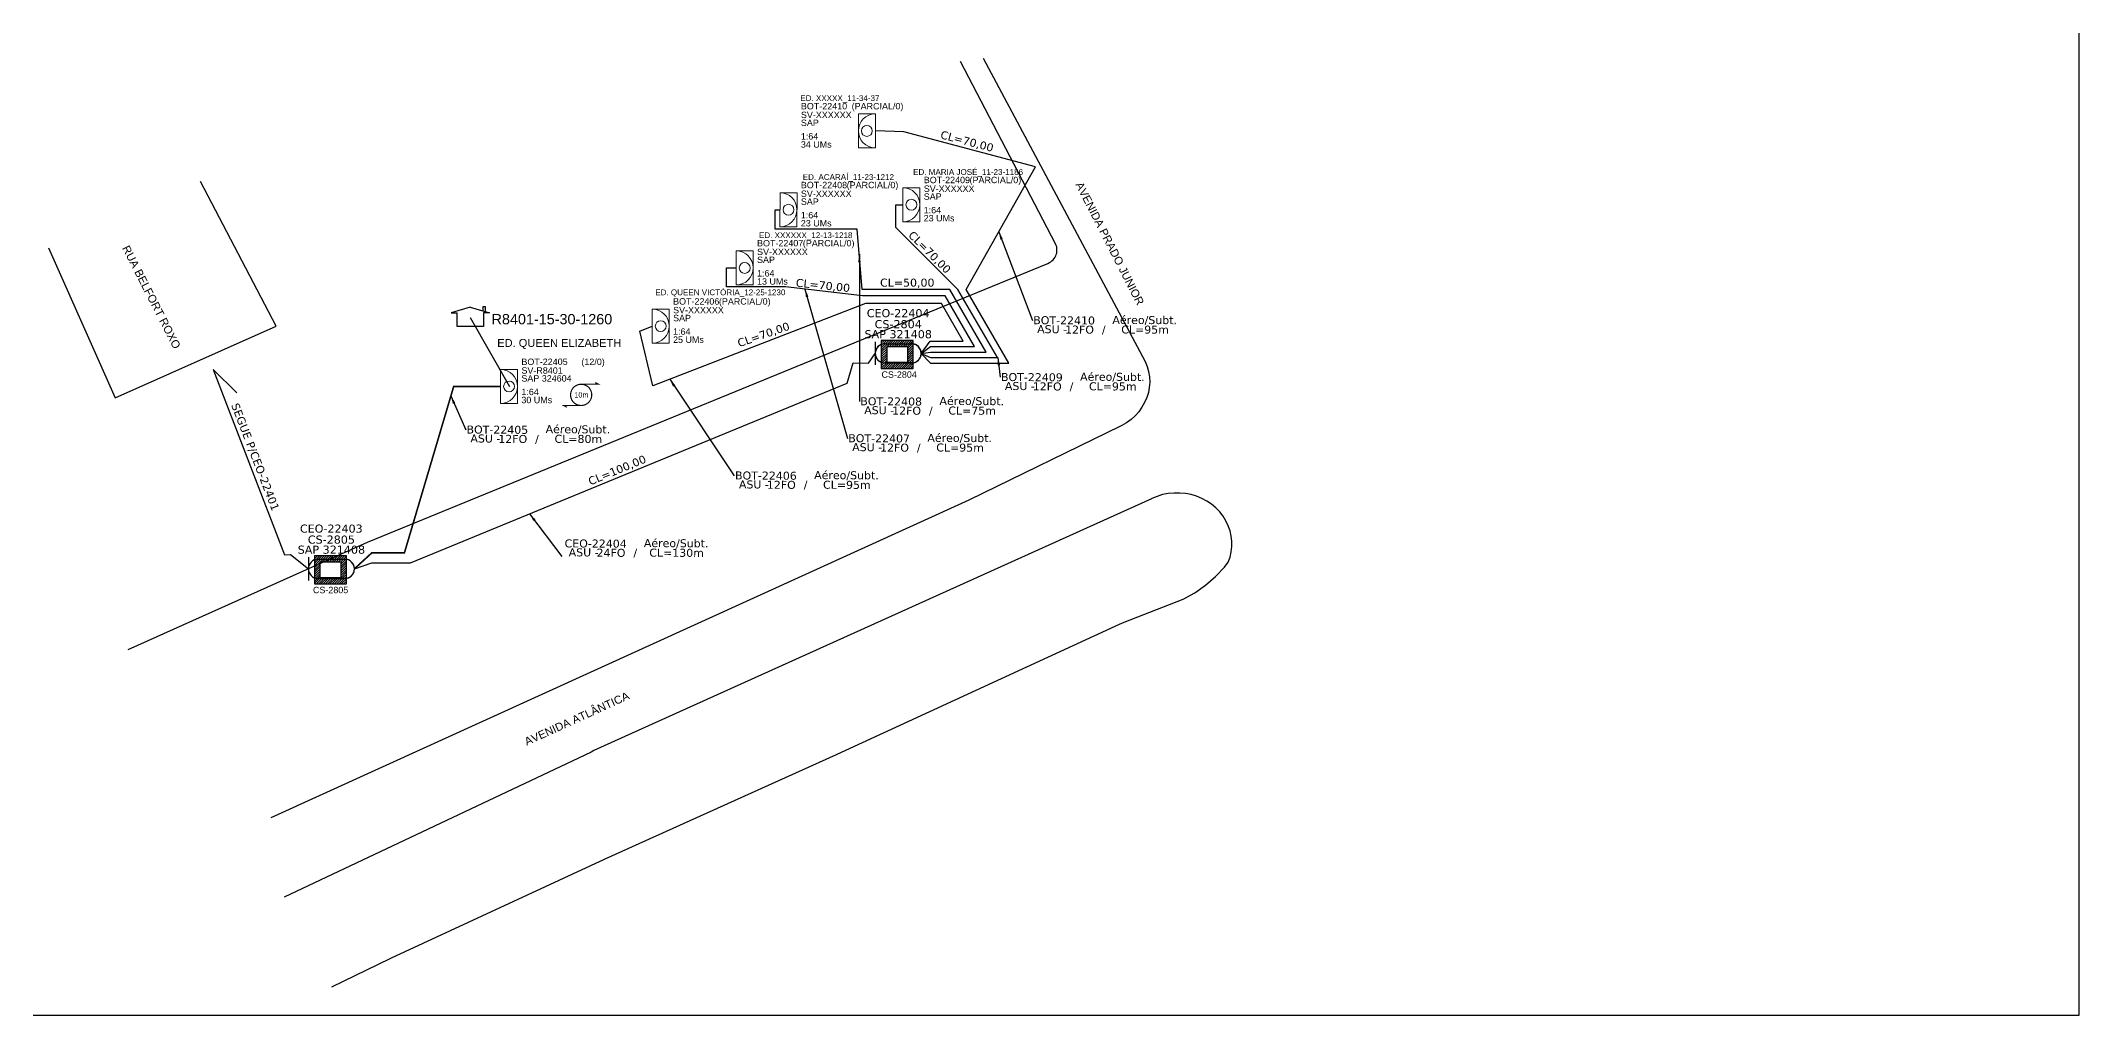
# Model space of a CAD drawing. Header units: metres. Extents: x -1286 to -445, y -500 to 94.
# Drawn here: x -955 to -445, y -500 to -256 of the extents above; entities that cross this region are included whole.
import ezdxf
from ezdxf.enums import TextEntityAlignment as Align

# ---------------------------------------------------------------- set-up
doc = ezdxf.new("R2010")
doc.units = ezdxf.units.M
for name, color, linetype in [('10.0-Cartográfico', 4, 'Continuous'), ('10.1-Caixas Subterrâneas', 5, 'Continuous'), ('20.4-CEOS', 1, 'Continuous'), ('20.5-CEO', 1, 'Continuous'), ('CAP a instalar', 1, 'Continuous'), ('celulas gpon', 7, 'Continuous'), ('Folga', 1, 'Continuous'), ('label_cabos', 7, 'Continuous'), ('Legenda', 1, 'Continuous'), ('Segmento de Logradouro Texto', 238, 'Continuous'), ('surveys', 7, 'Continuous'), ('surveys legendas', 7, 'Continuous')]:
    doc.layers.add(name, color=color, linetype=linetype)
doc.layers.add("20.0-LEGENDA DOS CDO'S", color=1, linetype='Continuous', lineweight=0)
doc.layers.add('20.1-CDO_INTERIOR', color=1, linetype='Continuous', lineweight=0)
doc.layers.add('DROP DE CLIENTE', color=140, linetype='Continuous', plot=False)
doc.layers.add('EXTRA', color=50, linetype='Continuous', plot=False)
doc.styles.add('ARIAL', font='arial.ttf')
doc.styles.add('DIGICADE', font='arial.ttf')
doc.styles.add('siredit', font='verdana.ttf')
doc.linetypes.add('FENCELINE1', pattern='A,0.25,-0.1,[133,ltypeshp.shx,S=0.1,R=0,X=-0.1,Y=0],-0.1,1', length=1.45)
doc.dimstyles.new('CC', dxfattribs={"dimtxt": 0.8, "dimasz": 2, "dimexe": 0.18, "dimexo": 0.0625, "dimgap": 0.09, "dimtad": 0, "dimdec": 0, "dimrnd": 1, "dimzin": 0, "dimdsep": 46, "dimtxsty": 'siredit', "dimblk": 'NONE', "dimcen": 0, "dimse1": 1, "dimse2": 1, "dimsd1": 1, "dimsd2": 1, "dimclrt": 7, "dimadec": 0, "dimazin": 0, "dimtfac": 1, "dimtdec": 0, "dimtofl": 0, "dimtmove": 0, "dimatfit": 3, "dimfxl": 0, "dimtolj": 1, "dimtzin": 0, "dimarcsym": 0})

# ---------------------------------------------------------------- blocks, each defined once
blk = doc.blocks.new('A$C07E14978')
at = {"layer": 'Folga', "color": 0, "const_width": 0.146}
blk.add_lwpolyline([(2.23, 2.92, 1.000012), (2.23, 0.28, 0.999978)], format="xyb", close=True, dxfattribs=at)
at = {"layer": 'Folga', "color": 0, "const_width": 0.137}
for points in [[(2.23, 2.92), (4.42, 2.92), (3.98, 3.13)], [(2.23, 0.28), (0.03, 0.28), (0.47, 0.06)]]:
    blk.add_lwpolyline(points, dxfattribs=at)
at = {"layer": 'Folga', "color": 0}
blk.add_text('10m', height=0.659, dxfattribs=at).set_placement((1.38, 1.27))
blk = doc.blocks.new('SURVEY_SURVEY')
for p, q in [((0, 0.0000127), (-0.0000126, 0.000009)), ((-0.0000126, 0.000009), (-0.0000086, 0.000009)), ((-0.0000086, 0), (-0.0000086, 0.000009)), ((0.0000086, 0), (-0.0000086, 0)), ((0, 0.0000127), (0.0000126, 0.000009)), ((0.0000084, 0.0000132), (0.0000098, 0.0000132)), ((0.0000084, 0.0000103), (0.0000084, 0.0000132)), ((0.0000126, 0.000009), (0.0000086, 0.000009)), ((0.0000086, 0.000009), (0.0000086, 0)), ((0.0000098, 0.0000132), (0.0000098, 0.0000099))]:
    blk.add_line(p, q)
blk = doc.blocks.new('*X72')
at = {"color": 0, "linetype": 'Continuous'}
for p, q in [((-1.25, 0.34099), (-0.49099, 1.1)), ((-1.25, 0.517767), (-0.667767, 1.1)), ((-1.25, 0.694544), (-0.844544, 1.1)), ((-1.25, 0.87132), (-1.02132, 1.1)), ((-1.25, 1.048097), (-1.198097, 1.1)), ((-1.25, 0.164214), (-0.8035, 0.610714)), ((-1.25, -0.012563), (-0.8035, 0.433937)), ((-1.25, -0.18934), (-0.8035, 0.25716)), ((-1.25, -0.366117), (-0.8035, 0.080383)), ((-0.789214, 0.625), (-0.314214, 1.1)), ((-0.612437, 0.625), (-0.137437, 1.1)), ((-0.43566, 0.625), (0.03934, 1.1)), ((-0.258883, 0.625), (0.216117, 1.1)), ((-0.082107, 0.625), (0.392893, 1.1)), ((0.09467, 0.625), (0.56967, 1.1)), ((0.271447, 0.625), (0.746447, 1.1)), ((0.448223, 0.625), (0.923223, 1.1)), ((0.625, 0.625), (1.1, 1.1)), ((0.801777, 0.625), (1.25, 1.073223)), ((0.8035, 0.449947), (1.25, 0.896447)), ((0.8035, 0.27317), (1.25, 0.71967)), ((0.8035, 0.096393), (1.25, 0.542893)), ((0.8035, -0.080383), (1.25, 0.366117)), ((0.8035, -0.25716), (1.25, 0.18934)), ((0.8035, -0.433937), (1.25, 0.012563)), ((-1.25, -0.542893), (-0.8035, -0.096393)), ((-1.25, -0.71967), (-0.8035, -0.27317)), ((-1.25, -0.896447), (-0.8035, -0.449947)), ((-1.25, -1.073223), (-0.801777, -0.625)), ((-1.1, -1.1), (-0.625, -0.625)), ((-0.923223, -1.1), (-0.448223, -0.625)), ((-0.746447, -1.1), (-0.271447, -0.625)), ((-0.56967, -1.1), (-0.09467, -0.625)), ((-0.392893, -1.1), (0.082107, -0.625)), ((-0.216117, -1.1), (0.258883, -0.625)), ((-0.03934, -1.1), (0.43566, -0.625)), ((0.137437, -1.1), (0.612437, -0.625)), ((0.314214, -1.1), (0.789214, -0.625)), ((0.49099, -1.1), (1.25, -0.34099)), ((0.667767, -1.1), (1.25, -0.517767)), ((0.8035, -0.610714), (1.25, -0.164214)), ((0.844544, -1.1), (1.25, -0.694544)), ((1.02132, -1.1), (1.25, -0.87132)), ((1.198097, -1.1), (1.25, -1.048097))]:
    blk.add_line(p, q, dxfattribs=at)
blk = doc.blocks.new('MANHOLE_MQ')
at = {"color": 0, "linetype": 'Continuous'}
for p, q in [((0.00000623, 0.00000569), (-0.00000627, 0.00000569)), ((-0.00000627, 0.00000569), (-0.00000627, -0.00000531)), ((-0.00000404, 0.00000331), (0.00000399, 0.00000331)), ((-0.00000404, -0.00000294), (-0.00000404, 0.00000331)), ((0.00000399, 0.00000331), (0.00000399, -0.00000294)), ((0.00000623, -0.00000531), (0.00000623, 0.00000569)), ((-0.00000627, -0.00000531), (0.00000623, -0.00000531)), ((0.00000399, -0.00000294), (-0.00000404, -0.00000294)), ((0.00000399, -0.00000294), (0.00000399, -0.00000294))]:
    blk.add_line(p, q, dxfattribs=at)
at = {"color": 0, "linetype": 'Continuous', "xscale": 5e-06, "yscale": 5e-06, "zscale": 1e-05}
blk.add_blockref('*X72', (-0.00000002, 0.00000019), dxfattribs=at)
blk = doc.blocks.new('*U74')
at = {"layer": '20.5-CEO'}
for p, q in [((-1.56, 1.26), (1.8, 1.26)), ((1.8, -1.13), (-1.56, -1.13))]:
    blk.add_line(p, q, dxfattribs=at)
blk.add_lwpolyline([(-2.75, 1.51), (-2.75, -1.38)], dxfattribs=at)
for centre, start, end in [((-1.56, 0.07), 90, 270), ((1.8, 0.07), 270, 90)]:
    blk.add_arc(centre, 1.2, start, end, dxfattribs=at)
at = {"layer": '20.5-CEO', "color": 7, "style": 'siredit'}
for tag, p in [('FID', (0.11, 5.61)), ('LOCAL', (0.12, 4.23)), ('SAP', (0.12, 2.97)), ('FIBRAS_RESERVA', (0.12, -1.94))]:
    blk.add_attdef(tag, text='', height=1.01, dxfattribs=at).set_placement(p, align=Align.TOP_CENTER)
for tag, flags, p in [('ID_ATIVIDADE', 3, (0.11, -3.51)), ('FATOR', 1, (0.11, -4.82))]:
    blk.add_attdef(tag, text='', height=1.01, dxfattribs=dict(at, flags=flags)).set_placement(p, align=Align.TOP_CENTER)
at = {"layer": '20.5-CEO', "color": 7, "style": 'siredit', "flags": 3}
blk.add_attdef('QTDE', (-4.88, -7.06), '', height=1.01, dxfattribs=at)
blk = doc.blocks.new('LEGENDA DOS CABOS')
at = {"layer": 'EXTRA', "color": 0, "style": 'siredit'}
for tag, p in [('ID', (4.6, 0.97)), ('XX', (9.03, 0.97))]:
    blk.add_attdef(tag, text='', height=0.48, rotation=359.69, dxfattribs=at).set_placement(p, align=Align.MIDDLE_CENTER)
at = {"layer": 'Legenda', "color": 0, "style": 'siredit'}
for tag, p in [('TIPO_CABO', (1.31, 0)), ('CABO', (4.69, -0.05)), ('/', (6.81, -0.05)), ('METROS', (10.03, -0.05))]:
    blk.add_attdef(tag, text='', height=0.8, rotation=359.69, dxfattribs=at).set_placement(p, align=Align.MIDDLE_CENTER)
blk = doc.blocks.new('_None')

msp = doc.modelspace()

# ---------------------------------------------------------------- linework, layer by layer
msp.add_lwpolyline([(-1286.07, -499.81), (-445.07, -499.81), (-445.07, 94.19), (-1286.07, 94.19)], close=True)
at = {"color": 7}
for points in [[(-746.06, -331.42), (-746.06, -337.19)], [(-743.66, -331.91), (-736.95, -331.91)], [(-743.66, -336.7), (-737.02, -336.7)]]:
    msp.add_lwpolyline(points, dxfattribs=at)
at = {"color": 5}
for points in [[(-887.76, -385.3), (-887.76, -391.07)], [(-885.37, -385.79), (-878.65, -385.79)], [(-885.37, -390.58), (-878.72, -390.58)]]:
    msp.add_lwpolyline(points, dxfattribs=at)
at = {"color": 7}
for centre, start, end in [((-743.66, -334.31), 90, 270), ((-736.95, -334.31), 268.3302, 90)]:
    msp.add_arc(centre, 2.39, start, end, dxfattribs=at)
at = {"color": 5}
for centre, start, end in [((-885.37, -388.18), 90, 270), ((-878.65, -388.18), 268.3302, 90)]:
    msp.add_arc(centre, 2.39, start, end, dxfattribs=at)
at = {"layer": '10.0-Cartográfico'}
for points in [[(-932.79, -408.37), (-873.02, -381.55), (-702.87, -311.79), (-702.5, -311.61), (-702.18, -311.4), (-701.87, -311.17), (-701.58, -310.89), (-701.33, -310.6), (-701.1, -310.27), (-700.93, -309.93), (-700.8, -309.58), (-700.68, -309.22), (-700.63, -308.84), (-700.62, -308.46), (-700.64, -308.08), (-700.7, -307.7), (-700.83, -307.34), (-701.01, -306.95), (-724.71, -261.31)], [(-719.11, -260.45), (-678.57, -336.33), (-678.07, -337.57), (-677.72, -338.84), (-677.51, -340.16), (-677.45, -341.48), (-677.55, -342.8), (-677.78, -344.1), (-678.18, -345.37), (-678.71, -346.6), (-679.37, -347.77), (-680.16, -348.88), (-681.08, -349.9), (-682.1, -350.81), (-683.22, -351.64), (-684.44, -352.34), (-684.71, -352.49), (-722.63, -371.04), (-897.18, -450.42)], [(-952.77, -307.95), (-936.09, -345.44), (-895.84, -327.51), (-914.7, -291.3)], [(-881.92, -492.69), (-867.3, -485.6), (-866.99, -485.46), (-813.78, -460.8), (-813.59, -460.73), (-755.7, -434.63), (-755.54, -434.56), (-684.99, -401.98), (-683.84, -401.5), (-669.11, -395.76), (-666.19, -394.14), (-663.49, -392.25), (-661, -390.11), (-658.77, -387.73), (-657.79, -386.53), (-657.34, -385.26), (-657.04, -383.96), (-656.89, -382.62), (-656.89, -381.28), (-657.04, -379.97), (-657.35, -378.65), (-657.8, -377.39), (-658.38, -376.17), (-659.1, -375.01), (-659.95, -373.93), (-660.9, -372.93), (-661.98, -372.04), (-663.14, -371.26), (-664.4, -370.59), (-665.72, -370.04), (-667.09, -369.62), (-668.49, -369.35), (-669.92, -369.22), (-671.36, -369.22), (-672.8, -369.35), (-674.21, -369.63), (-675.58, -370.05), (-676.9, -370.59), (-677.02, -370.64), (-816.37, -433.63), (-817.1, -433.99), (-820.22, -435.54), (-893.79, -470.24)]]:
    msp.add_lwpolyline(points, dxfattribs=at)
at = {"layer": '20.1-CDO_INTERIOR', "color": 7, "lineweight": 18}
for points in [[(-750.28, -282.92), (-750.28, -274.42), (-746.03, -274.42), (-746.03, -282.92)], [(-765.62, -302.63), (-765.61, -294.13), (-769.86, -294.13), (-769.87, -302.63)], [(-734.89, -301.37), (-734.89, -292.87), (-739.14, -292.87), (-739.14, -301.37)], [(-776.57, -317.18), (-776.56, -308.68), (-780.81, -308.68), (-780.82, -317.18)], [(-797.56, -331.74), (-797.55, -323.24), (-801.8, -323.24), (-801.81, -331.74)]]:
    msp.add_lwpolyline(points, close=True, dxfattribs=at)
at = {"layer": '20.1-CDO_INTERIOR', "color": 1, "lineweight": 18}
msp.add_lwpolyline([(-835.48, -346.83), (-835.47, -338.33), (-839.72, -338.33), (-839.73, -346.83)], close=True, dxfattribs=at)
at = {"layer": '20.1-CDO_INTERIOR', "color": 7, "lineweight": 18}
for centre in [(-748.16, -278.67), (-767.74, -298.38), (-737.02, -297.12), (-778.69, -312.93), (-799.68, -327.49)]:
    msp.add_circle(centre, 1.36, dxfattribs=at)
at = {"layer": '20.1-CDO_INTERIOR', "color": 1, "lineweight": 18}
msp.add_circle((-837.6, -342.58), 1.36, dxfattribs=at)
at = {"layer": '20.1-CDO_INTERIOR', "color": 7, "lineweight": 18}
for centre, start, end in [((-746.03, -278.67), 90.0276, 270.0276), ((-769.87, -298.38), 269.9724, 89.9724), ((-739.14, -297.12), 269.9724, 89.9724), ((-780.82, -312.93), 269.9724, 89.9724), ((-801.8, -327.49), 269.9724, 89.9724)]:
    msp.add_arc(centre, 4.25, start, end, dxfattribs=at)
at = {"layer": '20.1-CDO_INTERIOR', "color": 1, "lineweight": 18}
msp.add_arc((-839.73, -342.58), 4.25, 269.9724, 89.9724, dxfattribs=at)
at = {"layer": 'CAP a instalar', "color": 7, "linetype": 'FENCELINE1', "ltscale": 5}
for points in [[(-734.56, -334.31), (-732.28, -336.71), (-712.67, -336.71), (-723.32, -318.31), (-705.97, -287.63), (-738.88, -278.93), (-746.03, -278.67)], [(-734.56, -334.31), (-732.28, -333.97), (-718.31, -333.97), (-727.44, -318.31), (-749.29, -318.31), (-750.54, -303.28), (-771.08, -303.28), (-771.08, -298.38), (-769.87, -298.38), (-769.87, -298.38)], [(-734.56, -334.31), (-732.28, -335.34), (-715.45, -335.34), (-725.38, -318.31), (-740.9, -302.81), (-740.9, -297.12), (-739.14, -297.12)], [(-734.56, -334.31), (-732.28, -332.61), (-721.21, -332.61), (-728.57, -319.92), (-749.24, -319.92), (-768.48, -317.68), (-783.23, -317.68), (-783.23, -312.92), (-780.82, -312.92), (-780.82, -312.93)], [(-734.56, -334.31), (-732.29, -331.24), (-724.04, -331.24), (-729.5, -321.86), (-748.47, -321.86), (-801.68, -342.42), (-804.94, -328.75), (-801.81, -327.49)], [(-876.26, -388.18), (-871.92, -386.64), (-862.22, -386.64), (-753.05, -341.71), (-751.58, -336.7), (-747.76, -336.75), (-746.06, -334.31)], [(-905.67, -344.17), (-911.61, -338.34), (-893.75, -384.65), (-892.21, -384.63), (-887.76, -388.18)]]:
    msp.add_lwpolyline(points, dxfattribs=at)
at = {"layer": 'CAP a instalar', "color": 1, "linetype": 'FENCELINE1', "ltscale": 5, "const_width": 0.4}
msp.add_lwpolyline([(-876.26, -388.18), (-871.92, -384.19), (-863.76, -384.19), (-851.44, -342.58), (-839.73, -342.58)], dxfattribs=at)
at = {"layer": 'DROP DE CLIENTE'}
msp.add_lwpolyline([(-847.3, -325.31), (-837.51, -342.58)], dxfattribs=at)

# ---------------------------------------------------------------- block references
at = {"layer": '10.1-Caixas Subterrâneas', "color": 30, "xscale": 639575.1086223164, "yscale": 639575.1086223164, "zscale": 639575.1086223164, "rotation": 180.0000000000628}
for p in [(-740.55, -334.44), (-882.25, -388.32)]:
    msp.add_blockref('MANHOLE_MQ', p, dxfattribs=at)
at = {"layer": '20.5-CEO', "color": 7, "lineweight": 0}
ref = msp.add_blockref('*U74', (-740.55, -334.44), dxfattribs=dict(at, xscale=2, yscale=2, zscale=2))
ref.add_attrib('LOCAL', 'CS-2804', dxfattribs={"color": 8, "height": 2.028, "style": 'siredit'}).set_placement((-740.31, -325.98), align=Align.TOP_CENTER)
ref.add_attrib('SAP', 'SAP 321408', dxfattribs={"color": 8, "height": 2.028, "style": 'siredit'}).set_placement((-740.31, -328.49), align=Align.TOP_CENTER)
ref.add_attrib('FID', 'CEO-22404', dxfattribs={"layer": '20.4-CEOS', "color": 8, "height": 2.019, "style": 'siredit'}).set_placement((-740.33, -323.23), align=Align.TOP_CENTER)
at = {"layer": '20.5-CEO', "color": 5, "lineweight": 0}
ref = msp.add_blockref('*U74', (-882.25, -388.32), dxfattribs=dict(at, xscale=2, yscale=2, zscale=2))
ref.add_attrib('LOCAL', 'CS-2805', dxfattribs={"color": 5, "height": 2.028, "style": 'siredit'}).set_placement((-882.01, -379.85), align=Align.TOP_CENTER)
ref.add_attrib('SAP', 'SAP 321408', dxfattribs={"color": 5, "height": 2.028, "style": 'siredit'}).set_placement((-882.01, -382.37), align=Align.TOP_CENTER)
ref.add_attrib('FID', 'CEO-22403', dxfattribs={"layer": '20.4-CEOS', "color": 5, "height": 2.019, "style": 'siredit'}).set_placement((-882.03, -377.11), align=Align.TOP_CENTER)
at = {"layer": 'Folga', "xscale": 2.006958307478562, "yscale": 2.006958307478562, "zscale": 2.006958307478562}
msp.add_blockref('A$C07E14978', (-824.05, -347.89), dxfattribs=at)
at = {"layer": 'label_cabos', "color": 0, "lineweight": 0}
ref = msp.add_blockref('LEGENDA DOS CABOS', (-707.32, -329.3), dxfattribs=dict(at, xscale=2, yscale=2, zscale=2))
ref.add_attrib('ID', 'BOT-22410', dxfattribs={"color": 0, "height": 2, "rotation": 359.69, "style": 'siredit'}).set_placement((-698.84, -326.04), align=Align.MIDDLE_CENTER)
ref.add_attrib('CABO', '12FO', dxfattribs={"color": 0, "height": 2, "rotation": 359.69, "style": 'siredit'}).set_placement((-694.99, -328.35), align=Align.MIDDLE_CENTER)
ref.add_attrib('METROS', 'CL=95m', dxfattribs={"color": 0, "height": 2, "rotation": 359.69, "style": 'siredit'}).set_placement((-678.6, -328.35), align=Align.MIDDLE_CENTER)
ref.add_attrib('XX', 'Aéreo/Subt.', dxfattribs={"color": 0, "height": 2, "rotation": 359.69, "style": 'siredit'}).set_placement((-678.7, -325.96), align=Align.MIDDLE_CENTER)
ref.add_attrib('/', '/', dxfattribs={"color": 0, "height": 2, "rotation": 359.69, "style": 'siredit'}).set_placement((-688.93, -328.35), align=Align.MIDDLE_CENTER)
ref.add_attrib('TIPO_CABO', 'ASU -', dxfattribs={"color": 0, "height": 2, "rotation": 359.69, "style": 'siredit'}).set_placement((-701.84, -328.26), align=Align.MIDDLE_CENTER)
ref = msp.add_blockref('LEGENDA DOS CABOS', (-715.38, -343.51), dxfattribs=dict(at, xscale=2, yscale=2, zscale=2))
ref.add_attrib('ID', 'BOT-22409', dxfattribs={"color": 0, "height": 2, "rotation": 359.69, "style": 'siredit'}).set_placement((-706.9, -340.25), align=Align.MIDDLE_CENTER)
ref.add_attrib('CABO', '12FO', dxfattribs={"color": 0, "height": 2, "rotation": 359.69, "style": 'siredit'}).set_placement((-703.06, -342.56), align=Align.MIDDLE_CENTER)
ref.add_attrib('METROS', 'CL=95m', dxfattribs={"color": 0, "height": 2, "rotation": 359.69, "style": 'siredit'}).set_placement((-686.67, -342.56), align=Align.MIDDLE_CENTER)
ref.add_attrib('XX', 'Aéreo/Subt.', dxfattribs={"color": 0, "height": 2, "rotation": 359.69, "style": 'siredit'}).set_placement((-686.77, -340.16), align=Align.MIDDLE_CENTER)
ref.add_attrib('/', '/', dxfattribs={"color": 0, "height": 2, "rotation": 359.69, "style": 'siredit'}).set_placement((-697, -342.56), align=Align.MIDDLE_CENTER)
ref.add_attrib('TIPO_CABO', 'ASU -', dxfattribs={"color": 0, "height": 2, "rotation": 359.69, "style": 'siredit'}).set_placement((-709.9, -342.47), align=Align.MIDDLE_CENTER)
ref = msp.add_blockref('LEGENDA DOS CABOS', (-750.55, -349.57), dxfattribs=dict(at, xscale=2, yscale=2, zscale=2))
ref.add_attrib('ID', 'BOT-22408', dxfattribs={"color": 0, "height": 2, "rotation": 359.69, "style": 'siredit'}).set_placement((-742.07, -346.31), align=Align.MIDDLE_CENTER)
ref.add_attrib('CABO', '12FO', dxfattribs={"color": 0, "height": 2, "rotation": 359.69, "style": 'siredit'}).set_placement((-738.22, -348.62), align=Align.MIDDLE_CENTER)
ref.add_attrib('METROS', 'CL=75m', dxfattribs={"color": 0, "height": 2, "rotation": 359.69, "style": 'siredit'}).set_placement((-721.83, -348.62), align=Align.MIDDLE_CENTER)
ref.add_attrib('XX', 'Aéreo/Subt.', dxfattribs={"color": 0, "height": 2, "rotation": 359.69, "style": 'siredit'}).set_placement((-721.93, -346.22), align=Align.MIDDLE_CENTER)
ref.add_attrib('/', '/', dxfattribs={"color": 0, "height": 2, "rotation": 359.69, "style": 'siredit'}).set_placement((-732.16, -348.62), align=Align.MIDDLE_CENTER)
ref.add_attrib('TIPO_CABO', 'ASU -', dxfattribs={"color": 0, "height": 2, "rotation": 359.69, "style": 'siredit'}).set_placement((-745.07, -348.52), align=Align.MIDDLE_CENTER)
ref = msp.add_blockref('LEGENDA DOS CABOS', (-849, -356.64), dxfattribs=dict(at, xscale=2, yscale=2, zscale=2))
ref.add_attrib('ID', 'BOT-22405', dxfattribs={"color": 0, "height": 2, "rotation": 359.69, "style": 'siredit'}).set_placement((-840.52, -353.38), align=Align.MIDDLE_CENTER)
ref.add_attrib('CABO', '12FO', dxfattribs={"color": 0, "height": 2, "rotation": 359.69, "style": 'siredit'}).set_placement((-836.67, -355.69), align=Align.MIDDLE_CENTER)
ref.add_attrib('METROS', 'CL=80m', dxfattribs={"color": 0, "height": 2, "rotation": 359.69, "style": 'siredit'}).set_placement((-820.28, -355.69), align=Align.MIDDLE_CENTER)
ref.add_attrib('XX', 'Aéreo/Subt.', dxfattribs={"color": 0, "height": 2, "rotation": 359.69, "style": 'siredit'}).set_placement((-820.39, -353.29), align=Align.MIDDLE_CENTER)
ref.add_attrib('/', '/', dxfattribs={"color": 0, "height": 2, "rotation": 359.69, "style": 'siredit'}).set_placement((-830.62, -355.69), align=Align.MIDDLE_CENTER)
ref.add_attrib('TIPO_CABO', 'ASU -', dxfattribs={"color": 0, "height": 2, "rotation": 359.69, "style": 'siredit'}).set_placement((-843.52, -355.59), align=Align.MIDDLE_CENTER)
ref = msp.add_blockref('LEGENDA DOS CABOS', (-753.56, -358.81), dxfattribs=dict(at, xscale=2, yscale=2, zscale=2))
ref.add_attrib('ID', 'BOT-22407', dxfattribs={"color": 0, "height": 2, "rotation": 359.69, "style": 'siredit'}).set_placement((-745.08, -355.55), align=Align.MIDDLE_CENTER)
ref.add_attrib('CABO', '12FO', dxfattribs={"color": 0, "height": 2, "rotation": 359.69, "style": 'siredit'}).set_placement((-741.24, -357.86), align=Align.MIDDLE_CENTER)
ref.add_attrib('METROS', 'CL=95m', dxfattribs={"color": 0, "height": 2, "rotation": 359.69, "style": 'siredit'}).set_placement((-724.85, -357.86), align=Align.MIDDLE_CENTER)
ref.add_attrib('XX', 'Aéreo/Subt.', dxfattribs={"color": 0, "height": 2, "rotation": 359.69, "style": 'siredit'}).set_placement((-724.95, -355.46), align=Align.MIDDLE_CENTER)
ref.add_attrib('/', '/', dxfattribs={"color": 0, "height": 2, "rotation": 359.69, "style": 'siredit'}).set_placement((-735.18, -357.86), align=Align.MIDDLE_CENTER)
ref.add_attrib('TIPO_CABO', 'ASU -', dxfattribs={"color": 0, "height": 2, "rotation": 359.69, "style": 'siredit'}).set_placement((-748.08, -357.76), align=Align.MIDDLE_CENTER)
ref = msp.add_blockref('LEGENDA DOS CABOS', (-781.87, -368.12), dxfattribs=dict(at, xscale=2, yscale=2, zscale=2))
ref.add_attrib('ID', 'BOT-22406', dxfattribs={"color": 0, "height": 2, "rotation": 359.69, "style": 'siredit'}).set_placement((-773.39, -364.86), align=Align.MIDDLE_CENTER)
ref.add_attrib('CABO', '12FO', dxfattribs={"color": 0, "height": 2, "rotation": 359.69, "style": 'siredit'}).set_placement((-769.54, -367.17), align=Align.MIDDLE_CENTER)
ref.add_attrib('METROS', 'CL=95m', dxfattribs={"color": 0, "height": 2, "rotation": 359.69, "style": 'siredit'}).set_placement((-753.15, -367.17), align=Align.MIDDLE_CENTER)
ref.add_attrib('XX', 'Aéreo/Subt.', dxfattribs={"color": 0, "height": 2, "rotation": 359.69, "style": 'siredit'}).set_placement((-753.25, -364.77), align=Align.MIDDLE_CENTER)
ref.add_attrib('/', '/', dxfattribs={"color": 0, "height": 2, "rotation": 359.69, "style": 'siredit'}).set_placement((-763.48, -367.17), align=Align.MIDDLE_CENTER)
ref.add_attrib('TIPO_CABO', 'ASU -', dxfattribs={"color": 0, "height": 2, "rotation": 359.69, "style": 'siredit'}).set_placement((-776.39, -367.08), align=Align.MIDDLE_CENTER)
ref = msp.add_blockref('LEGENDA DOS CABOS', (-824.43, -385.11), dxfattribs=dict(at, xscale=2, yscale=2, zscale=2))
ref.add_attrib('ID', 'CEO-22404', dxfattribs={"color": 0, "height": 2, "rotation": 359.69, "style": 'siredit'}).set_placement((-815.95, -381.85), align=Align.MIDDLE_CENTER)
ref.add_attrib('CABO', '24FO', dxfattribs={"color": 0, "height": 2, "rotation": 359.69, "style": 'siredit'}).set_placement((-812.11, -384.16), align=Align.MIDDLE_CENTER)
ref.add_attrib('METROS', 'CL=130m', dxfattribs={"color": 0, "height": 2, "rotation": 359.69, "style": 'siredit'}).set_placement((-795.72, -384.16), align=Align.MIDDLE_CENTER)
ref.add_attrib('XX', 'Aéreo/Subt.', dxfattribs={"color": 0, "height": 2, "rotation": 359.69, "style": 'siredit'}).set_placement((-795.82, -381.77), align=Align.MIDDLE_CENTER)
ref.add_attrib('/', '/', dxfattribs={"color": 0, "height": 2, "rotation": 359.69, "style": 'siredit'}).set_placement((-806.05, -384.16), align=Align.MIDDLE_CENTER)
ref.add_attrib('TIPO_CABO', 'ASU -', dxfattribs={"color": 0, "height": 2, "rotation": 359.69, "style": 'siredit'}).set_placement((-818.95, -384.07), align=Align.MIDDLE_CENTER)
at = {"layer": 'surveys', "color": 255, "xscale": 381326.4306099716, "yscale": 381326.4306099716, "zscale": 381326.4306099716}
msp.add_blockref('SURVEY_SURVEY', (-847.28, -327.59), dxfattribs=at)

# ---------------------------------------------------------------- texts
at = {"color": 7, "style": 'ARIAL'}
for s, p in [('ED. XXXXX_11-34-37', (-764.79, -271.2)), ('ED. ACARAÍ_11-23-1212', (-764.17, -290.93)), ('ED. MARIA JOSÉ_11-23-1186', (-736.59, -289.67)), ('ED. XXXXXX_12-13-1218', (-775.12, -305.48)), ('ED. QUEEN VICTÓRIA_12-25-1230', (-801.05, -319.76))]:
    msp.add_text(s, height=1.44, rotation=0.0099, dxfattribs=at).set_placement(p)
at = {"color": 2, "style": 'ARIAL'}
msp.add_text('ED. QUEEN ELIZABETH', height=1.9772, rotation=0.0099, dxfattribs=at).set_placement((-840.55, -332.68))
at = {"layer": '10.1-Caixas Subterrâneas', "color": 30, "style": 'ARIAL'}
for s, p in [('CS-2804', (-744.49, -340.4)), ('CS-2805', (-886.62, -394.27))]:
    msp.add_text(s, height=1.6, dxfattribs=at).set_placement(p)
at = {"layer": "20.0-LEGENDA DOS CDO'S", "color": 7, "style": 'ARIAL'}
for s, p in [('SV-XXXXXX', (-764.63, -275.47)), ('BOT-22410', (-764.64, -273.29)), ('SAP', (-764.64, -277.44)), ('1:64', (-764.65, -280.83)), ('34 UMs', (-764.65, -282.85)), ('BOT-22409', (-733.92, -291.74)), ('SAP', (-764.65, -297.15)), ('SV-XXXXXX', (-764.64, -295.18)), ('BOT-22408', (-764.65, -293)), ('SV-XXXXXX', (-733.92, -293.92)), ('SAP', (-733.93, -295.89)), ('1:64', (-764.66, -300.53)), ('23 UMs', (-733.94, -301.3)), ('1:64', (-733.94, -299.28)), ('23 UMs', (-764.66, -302.56)), ('SAP', (-775.6, -311.7)), ('SV-XXXXXX', (-775.59, -309.72)), ('BOT-22407', (-775.6, -307.54)), ('1:64', (-775.61, -315.08)), ('BOT-22406', (-796.59, -322.1)), ('SAP', (-796.59, -326.26)), ('SV-XXXXXX', (-796.58, -324.28)), ('25 UMs', (-796.6, -331.67)), ('1:64', (-796.6, -329.64))]:
    msp.add_text(s, height=1.6, rotation=359.9724, dxfattribs=at).set_placement(p)
for s, p in [('            (PARCIAL/0)', (-749.21, -273.29)), ('        (PARCIAL/0)', (-749.22, -293))]:
    msp.add_text(s, height=1.6, rotation=359.9724, dxfattribs=at).set_placement(p, align=Align.CENTER)
at = {"layer": "20.0-LEGENDA DOS CDO'S", "color": 8, "style": 'ARIAL'}
for p in [(-718.5, -291.74), (-760.18, -307.55), (-781.16, -322.11)]:
    msp.add_text('        (PARCIAL/0)', height=1.6, rotation=359.9724, dxfattribs=at).set_placement(p, align=Align.CENTER)
msp.add_text('13 UMs', height=1.6, rotation=359.9724, dxfattribs=at).set_placement((-775.61, -317.11))
at = {"layer": "20.0-LEGENDA DOS CDO'S", "color": 1, "style": 'ARIAL'}
for s, p in [('BOT-22405', (-834.51, -337.2)), ('SAP 324604', (-834.51, -341.35)), ('SV-R8401', (-834.5, -339.38)), ('30 UMs', (-834.52, -346.76)), ('1:64', (-834.52, -344.74))]:
    msp.add_text(s, height=1.6, rotation=359.9724, dxfattribs=at).set_placement(p)
msp.add_text('        (12/0)', height=1.6, rotation=359.9724, dxfattribs=at).set_placement((-819.08, -337.21), align=Align.CENTER)
at = {"layer": '20.4-CEOS', "color": 7, "style": 'siredit'}
msp.add_text('SEGUE P/CEO-22401', height=2.0194, rotation=291.0956, dxfattribs=at).set_placement((-901.02, -360.19), align=Align.MIDDLE_CENTER)
at = {"layer": 'celulas gpon', "style": 'siredit'}
for s, rotation, p in [('CL=70,00', 345.2396, (-729.93, -280.48)), ('CL=70,00', 315.0782, (-737.96, -304.91)), ('CL=70,00', 354.1358, (-765.99, -317.59)), ('CL=50,00', 0.0098, (-744.85, -317.61)), ('CL=70,00', 19.1769, (-780.08, -332.77)), ('CL=100,00', 22.3978, (-817.29, -367.33))]:
    msp.add_text(s, height=2, rotation=rotation, dxfattribs=at).set_placement(p)
at = {"layer": 'Segmento de Logradouro Texto', "color": 5, "linetype": 'Continuous', "style": 'DIGICADE'}
for s, rotation, p in [('AVENIDA PRADO JUNIOR', 297.0603, (-696.06, -292.09)), ('RUA BELFORT ROXO', 297.0603, (-934.38, -307.96)), ('AVENIDA ATLÂNTICA', 24.4957, (-833.18, -432.42))]:
    msp.add_text(s, height=2, rotation=rotation, dxfattribs=at).set_placement(p)
at = {"layer": 'surveys legendas', "color": 0, "style": 'ARIAL'}
msp.add_text('R8401-15-30-1260', height=2.5728, dxfattribs=at).set_placement((-841.97, -327.03))

# ---------------------------------------------------------------- leaders
at = {"layer": 'label_cabos'}
for points in [[(-715.17, -303.9), (-706.74, -326.07)], [(-750.02, -309.5), (-749.97, -346.33)], [(-763.62, -318.24), (-752.99, -355.57)], [(-715.38, -335.3), (-714.81, -340.28)], [(-797.43, -340.78), (-781.29, -364.89)], [(-852.14, -344.95), (-848.43, -353.4)], [(-832.48, -374.4), (-824.43, -385.11)]]:
    msp.add_leader(points, dimstyle='CC', override={"dimgap": 0.09, "dimtad": 0}, dxfattribs=at)

doc.saveas('drawing.dxf')
